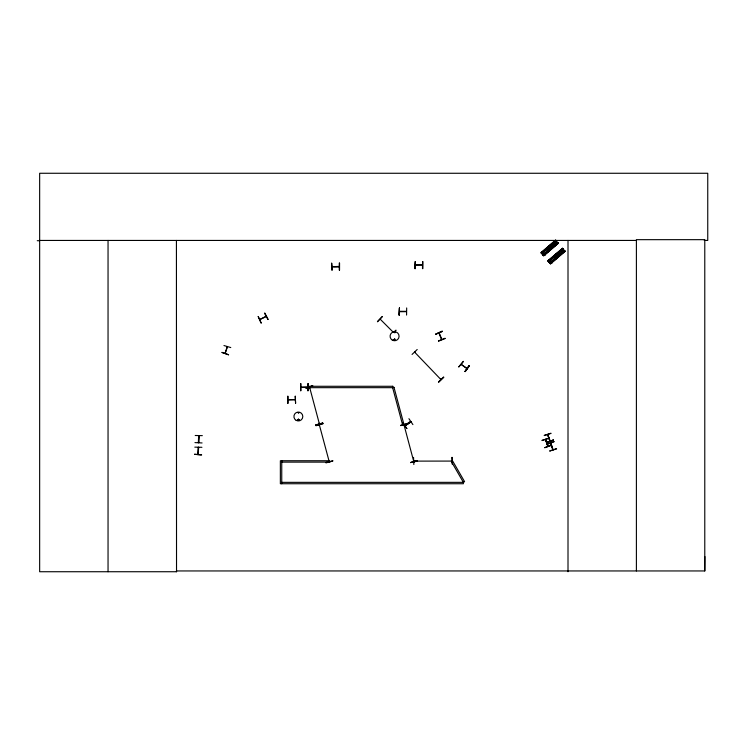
<?xml version="1.0" encoding="UTF-8"?>
<svg xmlns="http://www.w3.org/2000/svg" width="745" height="745" viewBox="0 0 745 745"><rect width="100%" height="100%" fill="white"/><g stroke="black" fill="none" stroke-linecap="round" stroke-linejoin="round"><path stroke-width="1.12" d="M704.267 240.439L707.75 240.439L707.75 173.268L39.653 173.268L39.653 571.732L176.528 571.732L176.435 570.949L704.779 570.949L704.882 556.543M194.557 454.264L201.653 454.916L194.557 454.32M194.799 447.149L201.923 447.298M194.957 442.604L202.072 442.949M195.209 435.49L202.333 435.639M198.533 448.108L198.235 447.27M198.645 435.611L198.356 442.707L198.747 441.878M198.617 436.328L198.617 435.704M198.971 435.62L198.645 442.735L198.943 435.667M198.561 447.279L198.235 454.394M415.235 352.376L414.863 351.975M440.444 379.075L440.947 379.587M441.068 379.363L440.658 378.898M405.01 425.674L410.998 421.856L405.075 425.674L405.69 425.172M549.912 441.245L547.603 434.512L549.866 441.105M545.712 439.373L547.761 446.125L547.873 445.482M298.745 412.907L298.028 412.618L298.671 412.991M298.829 419.957C297.972 418.215 297.776 421.176 298.736 420.05M298.987 420.003C297.963 417.34 297.283 422.145 299.052 419.835M393.891 339.58C395.688 337.494 394.962 341.629 393.965 339.739M394.105 339.58C395.837 338.146 394.049 341.387 394.375 339.208M394.962 332.652L394.245 332.354L394.887 332.726M461.248 364.398L466.798 368.589M461.239 364.491L466.938 368.3M198.282 453.705L198.319 454.254M329.467 461.537L329.271 460.81L329.579 461.863M413.643 461.015C415.468 460.661 413.224 460.438 413.857 461.63M198.198 447.419L197.956 454.236M198.282 454.254L198.552 447.428M223.947 345.531L230.773 347.561M227.542 346.621L225.148 353.344L227.234 346.527M228.557 354.797L221.852 352.385L228.566 354.76M393.323 332.307L380.341 319.316M298 419.621L298.065 420.133M438.945 333.089L441.468 339.431M441.813 339.347L439.196 332.847M414.229 461.863L414.071 460.792M288.073 399.674L295.197 399.674M406.425 311.345L399.609 311.308M410.877 421.81C395.94 432.836 412.236 418.792 410.337 422.303M550.667 443.154L552.948 449.822L550.639 443.089M549.484 262.342L550.08 261.821M319.354 423.775L309.603 387.232M309.697 387.772L309.492 387.102M318.916 423.383L319.009 423.868M404.461 425.339L403.948 424.967M414.09 461.462L414.071 461.155M458.836 366.894L463.399 361.409M463.353 361.381L458.818 366.875M469.136 365.702L465.15 371.606L469.099 365.674M464.908 371.429L469.173 365.73M465.122 371.587L469.387 365.888M307.834 387.298L300.859 387.288L307.853 387.018M338.528 266.747L339.171 266.459M295.104 399.646L288.147 399.916M422.341 264.885L415.524 264.922M406.481 311.661L399.609 311.708M545.414 439.485L545.647 440.165M550.21 441.133L547.864 434.493M377.445 321.672L382.353 316.513L377.482 321.7M394.366 331.758L396.014 330.165L394.673 331.702M404.945 425.339L405.578 425.265M410.253 421.884L410.84 421.884M412.06 354.434L417.2 349.507M443.582 377.017L438.479 381.98M438.731 382.241L443.843 377.277M309.25 387.167L309.464 387.931M319.335 424.808L319.437 425.442M541.019 252.704L555.63 240.123L541.075 252.769L543.72 255.814L558.322 243.224L543.654 255.749M541.224 252.946L555.817 240.337M541.382 253.132L555.081 241.222M541.466 253.226L555.239 241.399L541.531 253.3M541.671 253.468L556.264 240.858M542.639 252.844L555.584 241.799L542.695 252.909M542.015 253.84L542.723 254.669M543.217 253.44L542.416 253.924M542.909 254.874L556.655 243.028M543.254 255.274L556.962 243.382L543.347 255.386M543.412 255.451L558.024 242.879M543.552 255.628L558.145 243.019M562.503 248.281L547.836 260.797L550.527 263.907L565.138 251.316L562.447 248.215M562.633 248.43L548.013 261.011L562.652 248.458M548.143 261.16L562.81 248.644M548.301 261.337L562.903 248.746L548.348 261.393M548.469 261.532L563.062 248.923M548.59 261.681L562.354 249.845M548.655 261.746L562.391 249.892M548.832 261.933L549.54 262.762M550.583 262.231L563.471 251.121M549.773 263.022L563.527 251.186M549.922 263.199L564.514 250.59M563.779 251.475L550.024 263.311L563.835 251.54M550.22 263.553L564.794 250.916M550.35 263.693L564.943 251.084M550.369 263.721L564.989 251.139M266.216 316.569L259.8 319.531L266.086 316.262M402.635 422.788L406.807 428.561M408.93 418.69L412.898 424.603M406.854 428.543L403.194 423.635M264.531 313.235L267.911 319.512M435.704 334.132L442.306 331.469M438.442 340.921L445.044 338.249M438.544 341.163L445.156 338.528M544.241 435.313L551.077 433.283L544.334 435.564M542.053 440.295L548.869 438.209L542.136 440.537M546.746 442.381L553.451 439.988L546.877 442.744M546.755 442.409L553.488 440.081M553.982 441.478L547.389 444.188M547.37 444.141L554.084 441.757M551.291 445.063L544.679 447.717L551.458 445.398M549.81 451.032L556.506 448.611M556.608 448.909L549.782 450.939M315.833 425.004L322.697 423.113M315.908 425.283L322.762 423.365M315.917 425.339L322.79 423.477M400.568 425.339L407.44 423.477M400.642 425.619L407.515 423.737M332.782 460.745L325.891 462.543M325.984 462.887L332.847 461.006M410.551 462.589L417.433 460.745M417.498 461.006L410.542 462.543L417.507 461.034M414.565 461.155L413.941 461.118L452.047 461.081L451.396 460.764M332.196 266.421L332.838 266.459M300.784 383.628L300.831 390.753M452.019 457.393L452.429 464.517L452.066 457.393M37.25 240.719L39.653 240.71M39.653 240.439L636.398 240.439M422.49 268.638L422.592 261.523M339.562 263.022L339.534 270.146M415.449 264.959L422.341 264.922M333.63 266.682L337.718 266.682M339.022 266.421L332.047 266.71L339.171 266.785M332.047 270.146L331.655 263.022L332 270.146M406.574 315.07L406.677 307.946M295.197 396.238L295.588 403.352L295.29 396.238M288.073 403.352L287.98 396.238M281.75 462.124L329.215 462.124L329.215 460.736L280.362 460.736L280.362 483.738L463.39 483.738L463.39 482.35L451.517 461.798L452.718 461.108L464.582 481.661L463.39 482.35L281.75 482.35M298.363 419.193L298.922 419.51M550.872 443.005L552.958 449.775M451.898 460.801L451.405 461.118M404.218 424.743L404.414 425.432M319.149 423.169L319.335 423.858M309.51 387.176L309.697 387.866L309.268 387.242M319.493 425.488L319.354 424.874L329.206 461.63M414.611 352.124L440.891 379.531M555.789 240.309L558.331 243.233M554.327 241.613L556.655 244.304M561.143 249.705L563.471 252.406M553.339 242.46L555.668 245.161M560.156 250.553L562.475 253.253M551.859 243.736L554.178 246.437M558.675 251.829L560.994 254.529M550.536 244.872L552.865 247.573M557.353 252.965L559.672 255.665M549.056 246.148L551.375 248.849M555.872 254.241L558.191 256.941M542.695 251.624L545.014 254.324M549.512 259.716L551.831 262.417M541.876 251.549L544.977 255.144M548.693 259.642L551.794 263.236M541.764 251.642L544.865 255.237M548.581 259.735L551.682 263.33M547.705 446.069L545.424 439.634M264.857 313.068L268.144 319.391M413.745 461.509L404.004 424.874M329.141 461.602L329.011 460.941L329.309 461.937M546.104 440.789L547.473 444.635M413.661 460.941L413.931 461.937M330.715 461.546L327.856 462.328M413.847 464.517L413.54 457.402M307.955 383.582L308.048 390.706M300.738 383.628L300.729 390.753M704.779 570.949L704.779 239.667L636.398 239.667L636.398 570.949M568.007 240.439L568.007 571.732M422.853 261.523L422.853 268.638M415.272 261.523L415.272 268.638M399.441 307.946L399.413 315.07M339.273 263.022L339.273 270.146M287.71 396.238L287.71 403.352M281.75 460.736L281.75 483.738M176.425 240.439L176.528 571.732M108.044 240.439L108.044 571.732M550.21 246.595C550.955 249.677 552.716 244.649 550.21 246.595M557.027 254.688C557.763 257.779 559.532 252.741 557.027 254.688M557.67 242.47L543.058 255.051L557.716 242.525M258.217 316.523L261.15 323.023L258.217 316.523M442.204 331.218L435.741 334.226L442.195 331.19M312.695 385.817L305.934 388.08L312.695 385.817M322.669 423.02L315.805 424.901L316.02 425.721L322.883 423.831L322.669 423.02M393.993 387.353L392.652 387.717L402.654 425.041L403.995 424.678L393.993 387.353M308.3 383.582L307.946 390.706L308.3 383.582M415.375 261.523L414.974 268.638L415.375 261.523M399.46 307.946L399.059 315.07L399.46 307.946M392.829 386.283L309.538 386.283L309.538 387.67L392.829 387.67L392.829 386.283M392.336 340.148A4.507 4.507 0 0 0 399.087 336.246A4.507 4.507 0 0 0 392.336 332.344A4.507 4.507 0 0 0 392.336 340.148M296.147 420.357A4.442 4.442 0 0 0 302.805 416.502A4.442 4.442 0 0 0 296.147 412.656A4.442 4.442 0 0 0 296.147 420.357"/></g></svg>
